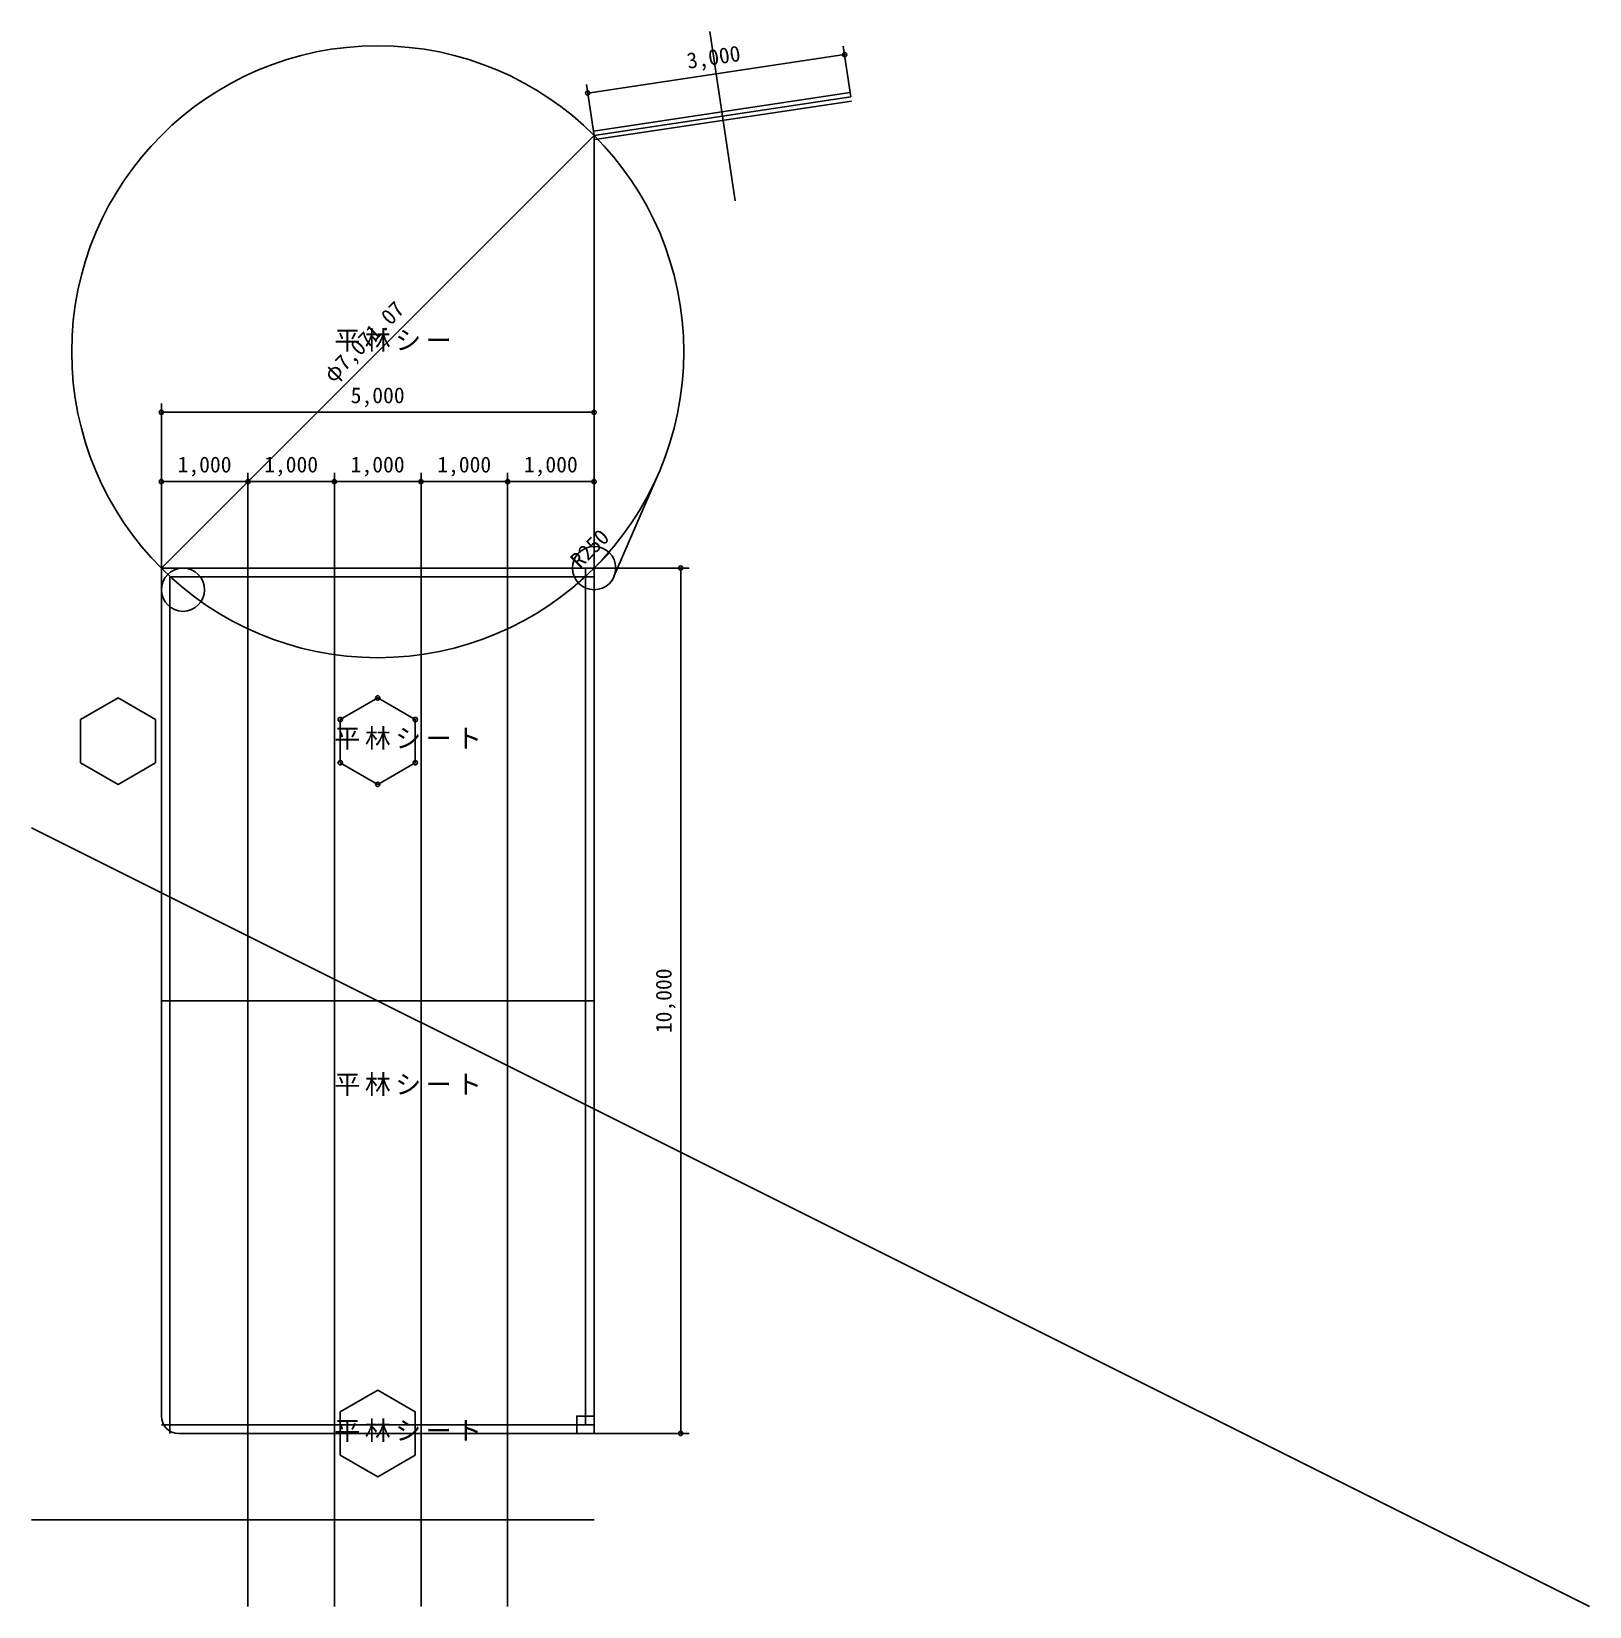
# Model space of a CAD drawing. Units: millimetres at full size, sheet at 1:100. Extents: x -1500 to 16500, y -12000 to 6200.
import ezdxf
from ezdxf.enums import TextEntityAlignment as Align

# ---------------------------------------------------------------- set-up
doc = ezdxf.new("R2010")
doc.units = ezdxf.units.MM
doc.header["$LTSCALE"] = 100
doc.header["$PDMODE"] = 32
doc.header["$PDSIZE"] = 50
for name, color, linetype in [('0-0', 7, 'Continuous'), ('0-1', 7, 'Continuous'), ('0-2', 7, 'Continuous'), ('0-3', 7, 'Continuous'), ('0-5', 7, 'Continuous'), ('0-7', 7, 'Continuous'), ('0-8', 7, 'Continuous')]:
    doc.layers.add(name, color=color, linetype=linetype)
doc.styles.add('ＭＳ ゴシック', font='')
doc.styles.get('ＭＳ ゴシック').set_extended_font_data('MS Gothic')

msp = doc.modelspace()

# ---------------------------------------------------------------- linework, layer by layer
at = {"layer": '0-0'}
for p, q in [((6336.7, 6200.5), (6630.1, 4244.5)), ((1000, 0), (1000, -12000)), ((2000, 0), (2000, -12000)), ((3000, 0), (3000, -12000)), ((4000, 0), (4000, -12000)), ((-1500, -3000), (16500, -12000)), ((0, -5000), (5000, -5000))]:
    msp.add_line(p, q, dxfattribs=at)
at = {"layer": '0-1'}
for p, q in [((4992.6, 5049.4), (7959.4, 5494.5)), ((5007.4, 4950.6), (7974.2, 5395.6)), ((4900, -9900), (4900, 0)), ((5000, -100), (100, -100)), ((100, -100), (100, -10000)), ((0, -9900), (5000, -9900)), ((-1500, -11000), (5000, -11000))]:
    msp.add_line(p, q, dxfattribs=at)
msp.add_lwpolyline([(200, -10000), (5000, -10000), (5000, 0), (0, 0), (0, -9800)], dxfattribs=at)
msp.add_lwpolyline([(4800, -10000), (5000, -10000), (5000, -9800), (4800, -9800)], close=True, dxfattribs=at)
msp.add_arc((200, -9800), 200, 180, 270, dxfattribs=at)
at = {"layer": '0-2'}
for points in [[(0, 0), (5000, 5000), (7966.8, 5445)], [(0, 0), (5000, 0), (5000, 5000)]]:
    msp.add_lwpolyline(points, dxfattribs=at)
at = {"layer": '0-3'}
msp.add_line((5229.6, -99), (5746.6, 1100.2), dxfattribs=at)
for points in [[(-500, -1500), (-933, -1750), (-933, -2250), (-500, -2500), (-67, -2250), (-67, -1750)], [(-500, -1500), (-933, -1750), (-933, -2250), (-500, -2500), (-67, -2250), (-67, -1750)], [(2500, -1500), (2067, -1750), (2067, -2250), (2500, -2500), (2933, -2250), (2933, -1750)], [(2500, -9500), (2067, -9750), (2067, -10250), (2500, -10500), (2933, -10250), (2933, -9750)]]:
    msp.add_lwpolyline(points, close=True, dxfattribs=at)
for centre, radius in [((2500, 2500), 3535.5), ((5000, 0), 250), ((250, -250), 250)]:
    msp.add_circle(centre, radius, dxfattribs=at)
at = {"layer": '0-5'}
for p in [(2500, -1500), (2067, -1750), (2933, -1750), (2067, -2250), (2933, -2250), (2500, -2500)]:
    msp.add_point(p, dxfattribs=at)
at = {"layer": '0-7'}
for p, q in [((7966.8, 5445), (7878.6, 6032.9)), ((4926.7, 5489), (7893.5, 5934)), ((5000, 5000), (4911.8, 5587.9)), ((0, 0), (5000, 5000)), ((0, 0), (0, 1900)), ((5000, 0), (5000, 1900)), ((0, 1800), (5000, 1800)), ((0, 0), (0, 1100)), ((1000, 0), (1000, 1100)), ((1000, 0), (1000, 1100)), ((2000, 0), (2000, 1100)), ((2000, 0), (2000, 1100)), ((3000, 0), (3000, 1100)), ((3000, 0), (3000, 1100)), ((4000, 0), (4000, 1100)), ((4000, 0), (4000, 1100)), ((5000, 0), (5000, 1100)), ((0, 1000), (1000, 1000)), ((1000, 1000), (2000, 1000)), ((2000, 1000), (3000, 1000)), ((3000, 1000), (4000, 1000)), ((4000, 1000), (5000, 1000)), ((5000, 0), (5176.8, 176.8)), ((5000, 0), (6100, 0)), ((6000, 0), (6000, -10000)), ((5000, -10000), (6100, -10000))]:
    msp.add_line(p, q, dxfattribs=at)
for p in [(7893.5, 5934), (4926.7, 5489), (0, 1800), (5000, 1800), (0, 1000), (1000, 1000), (2000, 1000), (3000, 1000), (4000, 1000), (5000, 1000), (6000, 0), (6000, -10000)]:
    msp.add_point(p, dxfattribs=at)

# ---------------------------------------------------------------- texts
at = {"layer": '0-7', "color": 4, "style": 'ＭＳ ゴシック'}
for s, rotation, p in [('3,000', 8.531, (6093.6, 5714.6)), ('φ7,071.07', 45, (2022.7, 2093.4)), ('R250', 45, (4876.3, -53)), ('10,000', 90, (5950, -5375))]:
    msp.add_text(s, height=183.3, rotation=rotation, dxfattribs=at).set_placement(p, align=Align.BOTTOM_LEFT)
for s, p in [('5,000', (2187.5, 1850)), ('1,000', (187.5, 1050)), ('1,000', (1187.5, 1050)), ('1,000', (2187.5, 1050)), ('1,000', (3187.5, 1050)), ('1,000', (4187.5, 1050))]:
    msp.add_text(s, height=183.3, dxfattribs=at).set_placement(p, align=Align.BOTTOM_LEFT)
at = {"layer": '0-8', "char_height": 219.9, "attachment_point": 7, "style": 'ＭＳ ゴシック'}
for s, insert in [('\\T1.17;平林シー', (2000, 2500)), ('\\T1.17;平林シート', (2000, -2100)), ('\\T1.17;平林シート', (2000, -6100)), ('\\T1.17;平林シート', (2000, -10100))]:
    msp.add_mtext(s, dxfattribs=dict(at, insert=insert))

doc.saveas('drawing.dxf')
